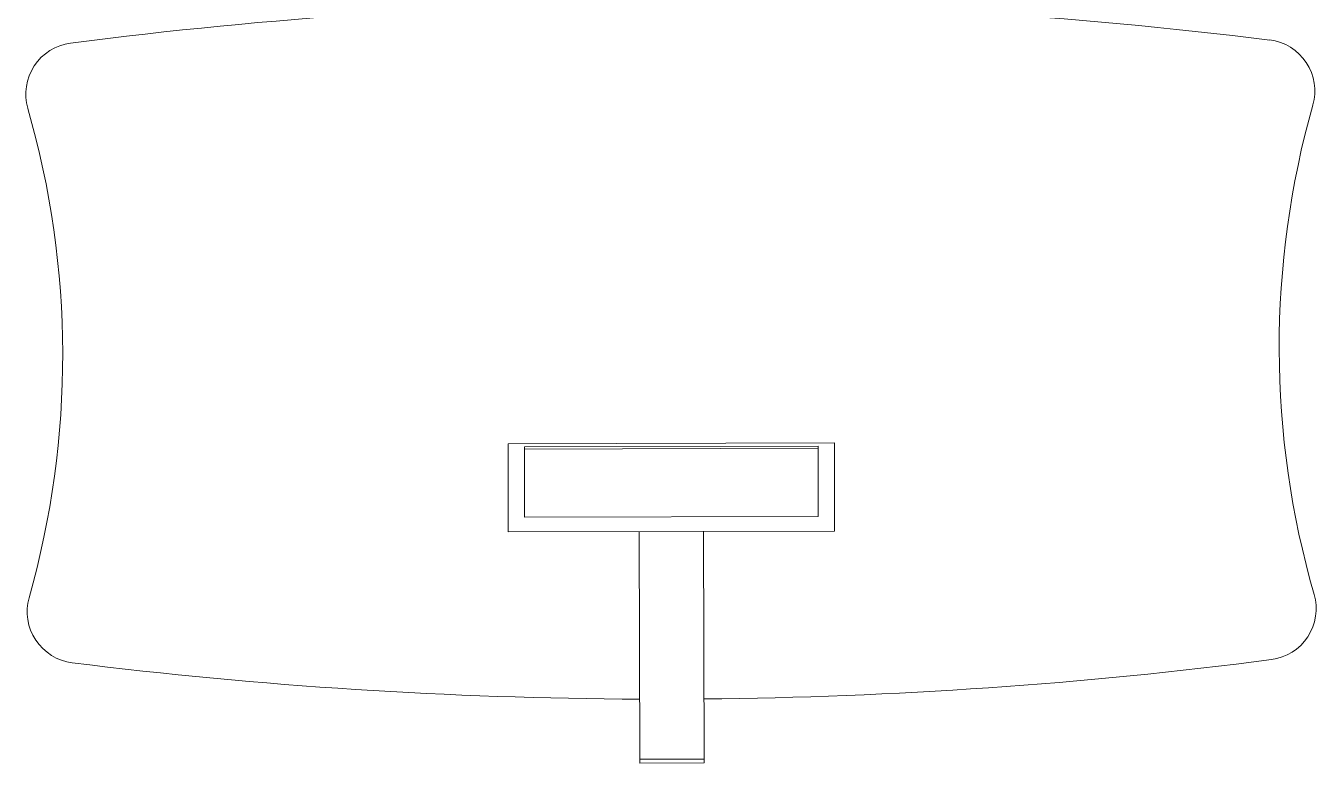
# Model space of a CAD drawing. Header units: millimetres. Extents: x 155927 to 326028, y -36033 to 97293.
# Drawn here: x 201104 to 202610, y 24948 to 25809 of the extents above; entities that cross this region are included whole.
import ezdxf

# ---------------------------------------------------------------- set-up
doc = ezdxf.new("R2010")
doc.units = ezdxf.units.MM
doc.header["$MEASUREMENT"] = 0
doc.layers.add('I-FURN', color=8, linetype='CONTINUOUS', lineweight=9)

msp = doc.modelspace()

# ---------------------------------------------------------------- linework, layer by layer
at = {"layer": 'I-FURN'}
for p, q in [((202048, 25321.8), (201667, 25320.8)), ((201667, 25320.7), (201667, 25320.8)), ((201667.2, 25231.4), (201667, 25320.7)), ((202048, 25321.8), (202048, 25321.6)), ((202048, 25321.6), (202048.2, 25232.4)), ((201686, 25317.2), (202028.9, 25318.1)), ((201686.2, 25235), (201686, 25317.2)), ((202028.9, 25315.5), (201686, 25314.6)), ((202028.9, 25318.1), (202029.1, 25235.9)), ((201667.2, 25224.8), (201667.2, 25231.4)), ((202029.1, 25235.9), (201686.2, 25235)), ((202048.2, 25232.4), (202048.2, 25225.7)), ((201667.2, 25217.8), (201667.2, 25224.8)), ((202048.2, 25218.8), (201667.2, 25217.8)), ((201820.9, 24952.4), (201820.2, 25218.1)), ((201895.2, 25218.3), (201895.9, 24952.6)), ((202048.2, 25225.7), (202048.2, 25218.8)), ((201820.9, 24952.4), (201895.9, 24952.6)), ((201820.9, 24947.9), (201820.9, 24952.4)), ((201820.9, 24947.9), (201895.9, 24948.1)), ((201895.9, 24952.6), (201895.9, 24948.1))]:
    msp.add_line(p, q, dxfattribs=at)
for centre, radius, start, end in [((201870.5, 20287.8), 5546.8, 82.8997, 97.3973), ((201164.1, 25729), 60, 97.3973, 196.1136), ((202548.7, 25732.6), 60, 344.1833, 82.8997), ((200108.7, 25424.1), 1038.5, 344.1833, 16.1136), ((203605.6, 25433.1), 1038.5, 164.1833, 196.1136), ((201165.7, 25124.7), 60, 164.1833, 262.8997), ((202550.3, 25128.3), 60, 277.3973, 16.1136), ((201843.9, 30569.4), 5546.8, 262.8997, 269.761), ((201843.9, 30569.4), 5546.8, 270.5359, 277.3973)]:
    msp.add_arc(centre, radius, start, end, dxfattribs=at)

doc.saveas('drawing.dxf')
